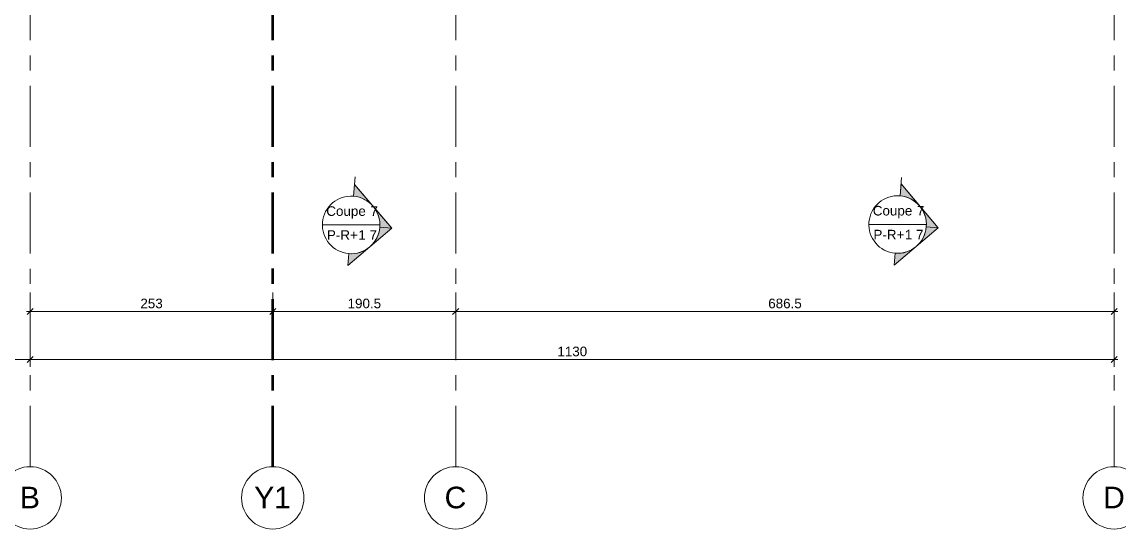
# Model space of a CAD drawing. Header units: metres. Extents: x 399 to 3028, y -427 to 863.
# Drawn here: x 410.5 to 421.93, y -424.66 to -419.38 of the extents above; entities that cross this region are included whole.
import ezdxf

# ---------------------------------------------------------------- set-up
doc = ezdxf.new("R2010")
doc.units = ezdxf.units.M
doc.linetypes.add('Ligne de quadrillage', pattern=[1.11125, 0.635, -0.15875, 0.15875, -0.15875])
for name, color, linetype, lineweight in [('A-ANNO-DIMS', 211, 'Continuous', 9), ('A-ANNO-DIMS-50', 211, 'Continuous', 9), ('G-ANNO-SYMB', 111, 'Continuous', 9), ('S-GRID', 1, 'Continuous', 9), ('S-GRID-IDEN', 1, 'Continuous', 9)]:
    doc.layers.add(name, color=color, linetype=linetype, lineweight=lineweight)
doc.styles.add('Arial', font='arial.ttf', dxfattribs={"height": 0.1})
doc.styles.add('Arial_7', font='arial.ttf', dxfattribs={"height": 0.225})
doc.dimstyles.new('AES-_COTATION_1_50_2', dxfattribs={"dimscale": 0.3048, "dimtxt": 0.102026, "dimasz": 0.205052, "dimexe": 0.246063, "dimexo": 0.0625, "dimgap": 0.016404, "dimtad": 1, "dimdec": 1, "dimlfac": 100, "dimrnd": 0.5, "dimdsep": 46, "dimtxsty": 'Arial', "dimblk1": 'OBLIQUE', "dimblk2": 'OBLIQUE', "dimsah": 1, "dimcen": 0.09, "dimdle": 0.123031, "dimazin": 0, "dimtfac": 1, "dimtdec": 4, "dimtix": 1, "dimtmove": 0, "dimatfit": 3, "dimfxl": 0.656168, "dimfxlon": 1, "dimtvp": 1, "dimtolj": 1, "dimtzin": 0, "dimarcsym": 2})

# ---------------------------------------------------------------- blocks, each defined once
blk = doc.blocks.new('Quadrillage - M_Extrémité de la ligne de quadrillage - Cercle-214440-AES_EXE_BET_TZ_R_1_COF_0100-Plan coffrage PH R_1 Diffusion')
at = {"layer": 'S-GRID-IDEN'}
blk.add_circle((0, 0), 0.0065, dxfattribs=at)
blk = doc.blocks.new('DIMBLOCK289-AES_EXE_BET_TZ_R_1_COF_0100-Plan coffrage PH R_1 Diffusion')
at = {"layer": 'A-ANNO-DIMS-50', "transparency": 16777216}
for p, q in [((410.581, -422.194), (410.581, -422.469)), ((410.581, -422.394), (410.581, -422.194)), ((413.11, -422.194), (413.11, -422.469)), ((413.11, -422.394), (413.11, -422.194)), ((410.581, -422.394), (410.612, -422.362)), ((413.11, -422.394), (413.141, -422.362)), ((410.544, -422.394), (413.11, -422.394)), ((410.581, -422.394), (410.55, -422.425)), ((413.11, -422.394), (413.079, -422.425))]:
    blk.add_line(p, q, dxfattribs=at)
at = {"layer": 'A-ANNO-DIMS-50', "color": 0, "transparency": 16777216, "insert": (411.73, -422.259), "char_height": 0.1, "width": 0.27688, "attachment_point": 1, "rotation": 0.0009, "line_spacing_factor": 0.941778, "style": 'Arial'}
blk.add_mtext('253', dxfattribs=at)
blk = doc.blocks.new('_Oblique')
at = {"color": 0, "linetype": 'ByBlock', "lineweight": -2}
blk.add_line((-0.5, -0.5), (0.5, 0.5), dxfattribs=at)
blk = doc.blocks.new('DIMBLOCK290-AES_EXE_BET_TZ_R_1_COF_0100-Plan coffrage PH R_1 Diffusion')
at = {"layer": 'A-ANNO-DIMS-50', "transparency": 16777216}
for p, q in [((413.11, -422.194), (413.11, -422.469)), ((413.11, -422.394), (413.11, -422.194)), ((415.017, -422.194), (415.017, -422.469)), ((415.017, -422.394), (415.017, -422.194)), ((413.11, -422.394), (413.141, -422.362)), ((415.017, -422.394), (415.048, -422.362)), ((413.11, -422.394), (413.079, -422.425)), ((413.11, -422.394), (415.017, -422.394)), ((415.017, -422.394), (414.985, -422.425))]:
    blk.add_line(p, q, dxfattribs=at)
at = {"layer": 'A-ANNO-DIMS-50', "color": 0, "transparency": 16777216, "insert": (413.89, -422.259), "char_height": 0.1, "width": 0.41627, "attachment_point": 1, "rotation": 0.0009, "line_spacing_factor": 0.941778, "style": 'Arial'}
blk.add_mtext('190.5', dxfattribs=at)
blk = doc.blocks.new('DIMBLOCK291-AES_EXE_BET_TZ_R_1_COF_0100-Plan coffrage PH R_1 Diffusion')
at = {"layer": 'A-ANNO-DIMS-50', "transparency": 16777216}
for p, q in [((415.017, -422.194), (415.017, -422.469)), ((415.017, -422.394), (415.017, -422.194)), ((421.881, -422.194), (421.881, -422.469)), ((421.881, -422.394), (421.881, -422.194)), ((415.017, -422.394), (415.048, -422.362)), ((421.881, -422.394), (421.912, -422.362)), ((415.017, -422.394), (414.985, -422.425)), ((415.017, -422.394), (421.919, -422.394)), ((421.881, -422.394), (421.85, -422.425))]:
    blk.add_line(p, q, dxfattribs=at)
at = {"layer": 'A-ANNO-DIMS-50', "color": 0, "transparency": 16777216, "insert": (418.275, -422.259), "char_height": 0.1, "width": 0.41627, "attachment_point": 1, "rotation": 0.0009, "line_spacing_factor": 0.941778, "style": 'Arial'}
blk.add_mtext('686.5', dxfattribs=at)
blk = doc.blocks.new('DIMBLOCK292-AES_EXE_BET_TZ_R_1_COF_0100-Plan coffrage PH R_1 Diffusion')
at = {"layer": 'A-ANNO-DIMS-50', "transparency": 16777216}
for p, q in [((407.463, -422.694), (407.463, -422.969)), ((407.463, -422.894), (407.463, -422.694)), ((410.581, -422.694), (410.581, -422.969)), ((410.581, -422.894), (410.581, -422.694)), ((407.426, -422.894), (410.581, -422.894)), ((407.463, -422.894), (407.432, -422.925)), ((407.463, -422.894), (407.494, -422.863)), ((410.581, -422.894), (410.55, -422.925)), ((410.581, -422.894), (410.612, -422.862))]:
    blk.add_line(p, q, dxfattribs=at)
at = {"layer": 'A-ANNO-DIMS-50', "color": 0, "transparency": 16777216, "insert": (408.907, -422.759), "char_height": 0.1, "width": 0.27688, "attachment_point": 1, "rotation": 0.0009, "line_spacing_factor": 0.941778, "style": 'Arial'}
blk.add_mtext('312', dxfattribs=at)
blk = doc.blocks.new('DIMBLOCK293-AES_EXE_BET_TZ_R_1_COF_0100-Plan coffrage PH R_1 Diffusion')
at = {"layer": 'A-ANNO-DIMS-50', "transparency": 16777216}
for p, q in [((410.581, -422.694), (410.581, -422.969)), ((410.581, -422.894), (410.581, -422.694)), ((421.881, -422.694), (421.881, -422.969)), ((421.881, -422.894), (421.881, -422.694)), ((410.581, -422.894), (410.55, -422.925)), ((410.581, -422.894), (410.612, -422.862)), ((410.581, -422.894), (421.919, -422.894)), ((421.881, -422.894), (421.85, -422.925)), ((421.881, -422.894), (421.912, -422.862))]:
    blk.add_line(p, q, dxfattribs=at)
at = {"layer": 'A-ANNO-DIMS-50', "color": 0, "transparency": 16777216, "insert": (416.077, -422.759), "char_height": 0.1, "width": 0.36918, "attachment_point": 1, "rotation": 0.0009, "line_spacing_factor": 0.941778, "style": 'Arial'}
blk.add_mtext('1130', dxfattribs=at)
blk = doc.blocks.new('Coupe - M_Section Head - Filled-24181-AES_EXE_BET_TZ_R_1_COF_0100-Plan coffrage PH R_1 Diffusion')
at = {"layer": 'G-ANNO-SYMB'}
h = blk.add_hatch(color=256, dxfattribs=at)
edge = h.paths.add_edge_path()
edge.add_line((-0.006, 0.00849), (-0.006, 0.006))
edge.add_arc((-0.006, 0), 0.006, 90, 135)
edge.add_line((-0.01024, 0.00424), (-0.006, 0.00849))
h = blk.add_hatch(color=256, dxfattribs=at)
edge = h.paths.add_edge_path()
edge.add_line((-0.006, 0.00849), (-0.00176, 0.00424))
edge.add_arc((-0.006, 0), 0.006, 45, 90)
edge.add_line((-0.006, 0.006), (-0.006, 0.00849))
h = blk.add_hatch(color=256, dxfattribs=at)
edge = h.paths.add_edge_path()
edge.add_line((-0.01449, 0), (-0.01024, 0.00424))
edge.add_arc((-0.006, 0), 0.006, 135, 180)
edge.add_line((-0.012, 0), (-0.01449, 0))
h = blk.add_hatch(color=256, dxfattribs=at)
edge = h.paths.add_edge_path()
edge.add_line((0.00249, 0), (0, 0))
edge.add_arc((-0.006, 0), 0.006, 360, 405)
edge.add_line((-0.00176, 0.00424), (0.00249, 0))
at = {"layer": 'G-ANNO-SYMB', "lineweight": 18}
for p, q in [((-0.006, 0.00849), (-0.01449, 0)), ((-0.006, 0.00849), (-0.01024, 0.00424)), ((-0.006, 0.00849), (0.00249, 0)), ((-0.006, 0.006), (-0.006, 0.00849)), ((-0.006, 0.00849), (-0.006, 0.006)), ((-0.00176, 0.00424), (-0.006, 0.00849)), ((-0.01024, 0.00424), (-0.01449, 0)), ((0.00249, 0), (-0.00176, 0.00424)), ((-0.01449, 0), (-0.012, 0)), ((0, 0), (0.00249, 0)), ((-0.012, 0), (-0.01449, 0)), ((0, 0), (0.00249, 0))]:
    blk.add_line(p, q, dxfattribs=at)
for start, end in [(360, 180), (90, 135), (45, 90), (135, 180), (360, 45), (180, 360)]:
    blk.add_arc((-0.006, 0), 0.006, start, end, dxfattribs=at)

msp = doc.modelspace()

# ---------------------------------------------------------------- linework, layer by layer
at = {"layer": 'G-ANNO-SYMB'}
for p, q in [((413.9518, -421.1918), (413.9686, -420.9883)), ((419.649, -421.1878), (419.665, -420.9958))]:
    msp.add_line(p, q, dxfattribs=at)
at = {"layer": 'G-ANNO-SYMB', "lineweight": 18}
for p, q in [((413.6269, -421.4908), (414.2269, -421.4908)), ((419.3242, -421.4867), (419.9242, -421.4867))]:
    msp.add_line(p, q, dxfattribs=at)
at = {"layer": 'S-GRID', "linetype": 'Ligne de quadrillage'}
for p, q in [((410.5811, -424.0104), (410.5805, -380.1749)), ((415.0167, -424.0103), (415.0167, -380.1749)), ((421.8811, -424.0102), (421.8805, -380.1748))]:
    msp.add_line(p, q, dxfattribs=at)
at = {"layer": 'S-GRID', "linetype": 'Ligne de quadrillage', "lineweight": 100}
msp.add_line((413.1098, -424.0103), (413.1092, -380.1749), dxfattribs=at)

# ---------------------------------------------------------------- block references
at = {"layer": 'G-ANNO-SYMB', "lineweight": 18, "extrusion": (0, 0, -1), "xscale": 49.99999999999997, "yscale": 49.99999999999997, "zscale": 49.99999999999997}
for p, rotation in [((-413.9518, -421.1918), 94.74415211964023), ((-419.649, -421.1878), 94.74415211961644)]:
    msp.add_blockref('Coupe - M_Section Head - Filled-24181-AES_EXE_BET_TZ_R_1_COF_0100-Plan coffrage PH R_1 Diffusion', p, dxfattribs=dict(at, rotation=rotation))
at = {"layer": 'S-GRID-IDEN', "xscale": 49.99999999999997, "yscale": 49.99999999999997, "zscale": 49.99999999999997, "rotation": 0.0008506628041165915}
for p in [(410.5811, -424.3354), (413.1098, -424.3353), (421.8811, -424.3352)]:
    msp.add_blockref('Quadrillage - M_Extrémité de la ligne de quadrillage - Cercle-214440-AES_EXE_BET_TZ_R_1_COF_0100-Plan coffrage PH R_1 Diffusion', p, dxfattribs=at)
at = {"layer": 'S-GRID-IDEN', "xscale": 49.99999999999997, "yscale": 49.99999999999997, "zscale": 49.99999999999997}
msp.add_blockref('Quadrillage - M_Extrémité de la ligne de quadrillage - Cercle-214440-AES_EXE_BET_TZ_R_1_COF_0100-Plan coffrage PH R_1 Diffusion', (415.0167, -424.3353), dxfattribs=at)

# ---------------------------------------------------------------- texts
at = {"layer": 'G-ANNO-SYMB', "char_height": 0.1, "attachment_point": 1, "style": 'Arial'}
for s, insert, width in [('Coupe ', (413.6681, -421.2963), 0.557173), ('\\fArial|b0|i0|c178|p34|;7', (414.1278, -421.2963), 0.096202), ('Coupe ', (419.3653, -421.2923), 0.557173), ('\\fArial|b0|i0|c178|p34|;7', (419.8251, -421.2923), 0.096202), ('P-R+', (413.6746, -421.5458), 0.396835), ('1 7', (414.002, -421.5458), 0.240506), ('P-R+', (419.3718, -421.5417), 0.396835), ('1 7', (419.6993, -421.5417), 0.240506)]:
    msp.add_mtext(s, dxfattribs=dict(at, insert=insert, width=width))
at = {"layer": 'S-GRID-IDEN', "char_height": 0.225, "attachment_point": 1, "style": 'Arial_7'}
for s, insert, width in [('\\fArial|b0|i0|c178|p34|;B', (410.4736, -424.2191), 0.25654), ('\\fArial|b0|i0|c178|p34|;Y', (412.9163, -424.219), 0.252532), ('\\fArial|b0|i0|c178|p34|;1', (413.1246, -424.219), 0.212447), ('\\fArial|b0|i0|c178|p34|;C', (414.9009, -424.219), 0.276582), ('\\fArial|b0|i0|c178|p34|;D', (421.7653, -424.2189), 0.276582)]:
    msp.add_mtext(s, dxfattribs=dict(at, insert=insert, width=width))

# ---------------------------------------------------------------- dimensions: what is measured, and where the dimension line sits
at = {"layer": 'A-ANNO-DIMS'}
for base, p1, p2, override, picture, middle in [((413.1098, -422.3937), (410.5811, -422.1937), (413.1098, -422.1937), {"dimpost": '<>', "dimfxl": 2.528715}, 'DIMBLOCK289-AES_EXE_BET_TZ_R_1_COF_0100-Plan coffrage PH R_1 Diffusion', (411.8454, -422.3376)), ((415.0167, -422.3937), (413.1098, -422.1937), (415.0167, -422.1937), {"dimpost": '<>', "dimfxl": 1.906908}, 'DIMBLOCK290-AES_EXE_BET_TZ_R_1_COF_0100-Plan coffrage PH R_1 Diffusion', (414.0633, -422.3376)), ((421.8811, -422.3936), (415.0167, -422.1937), (421.8811, -422.1936), {"dimpost": '<>', "dimfxl": 6.864377}, 'DIMBLOCK291-AES_EXE_BET_TZ_R_1_COF_0100-Plan coffrage PH R_1 Diffusion', (418.4489, -422.3375)), ((410.5811, -422.8937), (407.463, -422.6938), (410.5811, -422.6937), {"dimpost": '<>', "dimfxl": 3.118077}, 'DIMBLOCK292-AES_EXE_BET_TZ_R_1_COF_0100-Plan coffrage PH R_1 Diffusion', (409.0221, -422.8377)), ((421.8811, -422.8936), (410.5811, -422.6937), (421.8811, -422.6936), {"dimpost": '<>', "dimfxl": 11.3}, 'DIMBLOCK293-AES_EXE_BET_TZ_R_1_COF_0100-Plan coffrage PH R_1 Diffusion', (416.2311, -422.8375))]:
    dim = msp.add_linear_dim(base=base, p1=p1, p2=p2, angle=0.00085, dimstyle='AES-_COTATION_1_50_2', override=override, dxfattribs=at)
    dim.commit()
    dim.dimension.update_dxf_attribs({"geometry": picture, "text_midpoint": middle})

doc.saveas('drawing.dxf')
